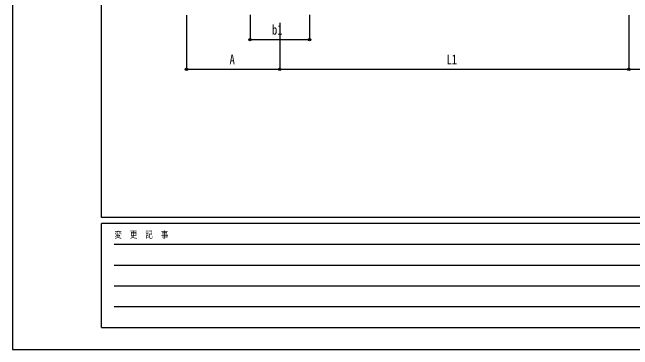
# Model space of a CAD drawing. Units: millimetres, scale not verified. Extents: x -12615 to 12615, y -8910 to 8910.
# Drawn here: x -12615 to -6351, y -8910 to -5500 of the extents above; entities that cross this region are included whole.
import ezdxf
from ezdxf.enums import TextEntityAlignment as Align

# ---------------------------------------------------------------- set-up
doc = ezdxf.new("R2010")
doc.units = ezdxf.units.MM
doc.header["$LTSCALE"] = 50
doc.layers.add('0-5_YKK_D', color=6, linetype='Continuous')
doc.layers.add('0-6_YKK_ZWAK', color=7, linetype='Continuous')
doc.styles.add('ＭＳ ゴシック', font='')
doc.styles.get('ＭＳ ゴシック').set_extended_font_data('MS Gothic')

msp = doc.modelspace()

# ---------------------------------------------------------------- linework, layer by layer
at = {"layer": '0-5_YKK_D'}
for p, q in [((-10857.19, -5527), (-10857.19, -6076)), ((-10214.94, -5525), (-10214.94, -5776)), ((-9614.94, -5525), (-9614.94, -5776)), ((-6389.19, -5527), (-6389.19, -6076)), ((-6389.19, -5527), (-6389.19, -6076)), ((-9915.19, -5606), (-9915.19, -6076)), ((-9915.19, -5606), (-9915.19, -6076)), ((-10214.94, -5775), (-9614.94, -5775)), ((-10857.19, -6075), (-9915.19, -6075)), ((-9915.19, -6075), (-6389.19, -6075)), ((-6389.19, -6075), (-4512.19, -6075))]:
    msp.add_line(p, q, dxfattribs=at)
for centre in [(-10214.94, -5775), (-9614.94, -5775), (-10857.19, -6075), (-9915.19, -6075), (-9915.19, -6075), (-6389.19, -6075), (-6389.19, -6075)]:
    msp.add_circle(centre, 12.75, dxfattribs=at)
at = {"layer": '0-6_YKK_ZWAK'}
for p, q in [((-11714.94, -7575), (-11714.94, 8325)), ((11685.06, -7575), (-11714.94, -7575)), ((-3914.94, -7635), (-11714.94, -7635)), ((-11714.94, -8685), (-11714.94, -7635)), ((-11587.44, -7845), (-4064.94, -7845)), ((-11587.44, -8055), (-4064.94, -8055)), ((-11587.44, -8265), (-4064.94, -8265)), ((-11587.44, -8475), (-4064.94, -8475)), ((-11714.94, -8685), (-3914.94, -8685))]:
    msp.add_line(p, q, dxfattribs=at)
msp.add_lwpolyline([(-12615, -8910), (12615, -8910), (12615, 8910), (-12615, 8910)], close=True, dxfattribs=at)

# ---------------------------------------------------------------- texts
at = {"layer": '0-5_YKK_D', "style": 'ＭＳ ゴシック', "width": 0.8}
for s, p in [('b1', (-9994.14, -5755)), ('A', (-10422.19, -6055)), ('L1', (-8231.39, -6055))]:
    msp.add_text(s, height=98.97, dxfattribs=at).set_placement(p, align=Align.BOTTOM_LEFT)
at = {"layer": '0-6_YKK_ZWAK', "style": 'ＭＳ ゴシック', "width": 0.8}
msp.add_text('変  更  記  事', height=65.98, dxfattribs=at).set_placement((-11583.93, -7800), align=Align.BOTTOM_LEFT)

doc.saveas('drawing.dxf')
